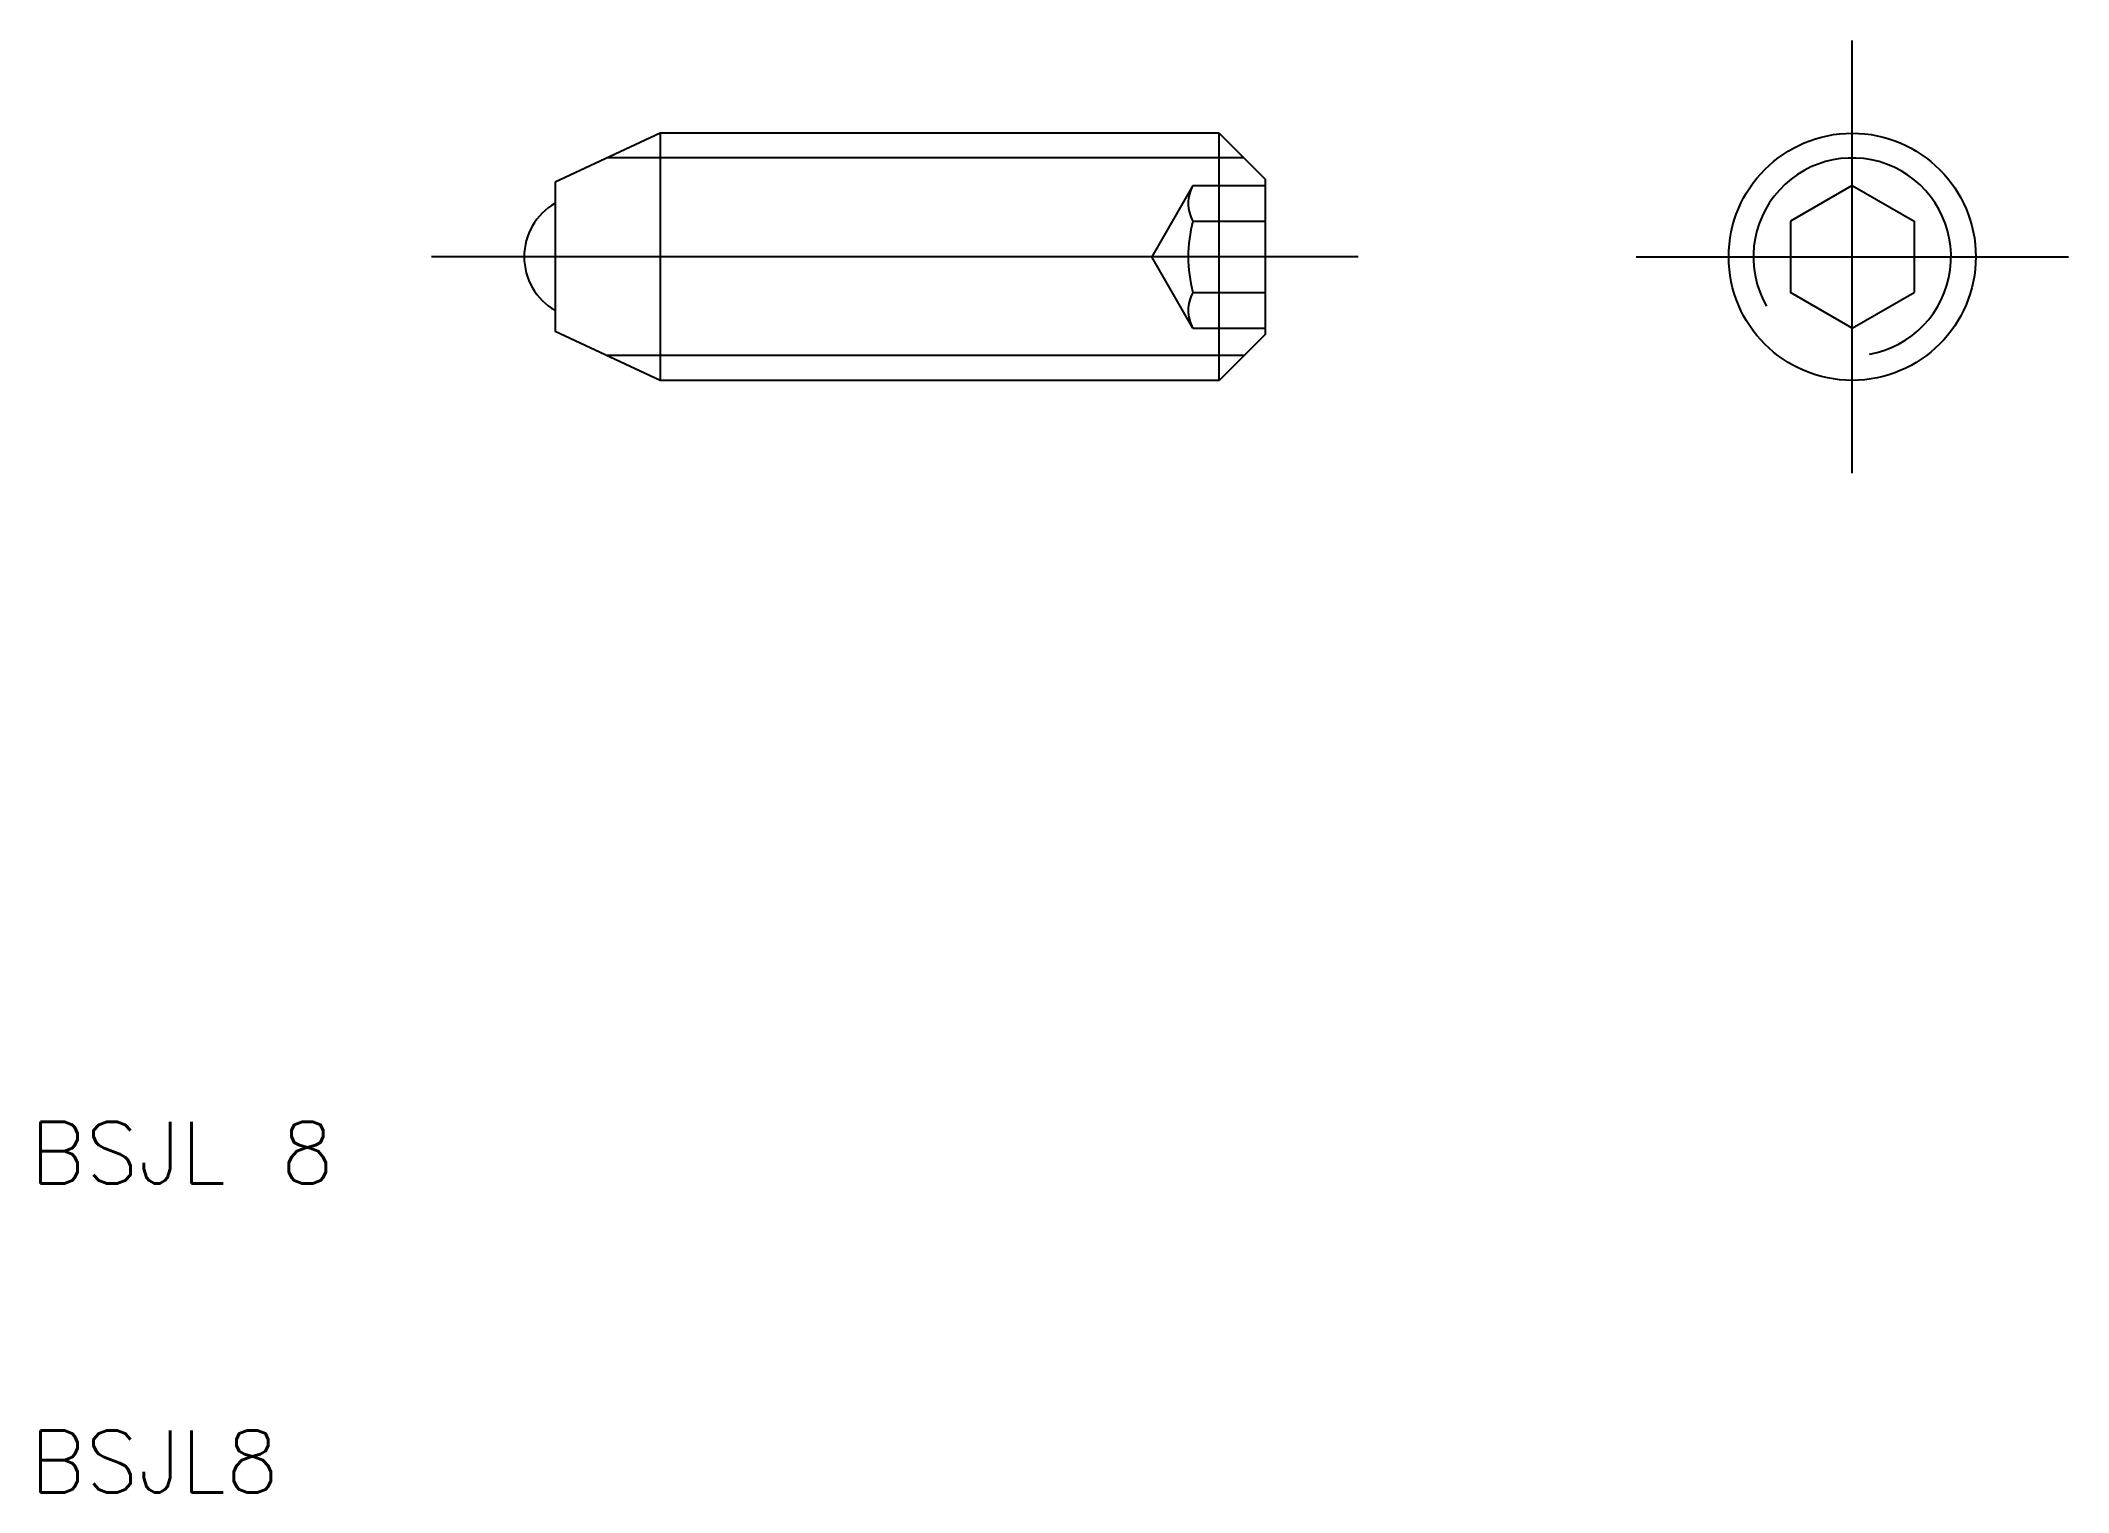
# Model space of a CAD drawing. Extents: x 10.3 to 76, y 10 to 57.
import ezdxf

# ---------------------------------------------------------------- set-up
doc = ezdxf.new("R2010")
doc.units = 0
doc.linetypes.add('CENTER', pattern=[50.8, 31.75, -6.35, 6.35, -6.35])
doc.linetypes.add('DASHED', pattern=[19.05, 12.7, -6.35])
doc.layers.get('0').update_dxf_attribs({"linetype": 'CONTINUOUS'})
doc.layers.add('CENTER', color=1, linetype='CENTER')
doc.styles.get("Standard").update_dxf_attribs({"font": 'txt.shx'})

msp = doc.modelspace()

# ---------------------------------------------------------------- linework, layer by layer
at = {"color": 7, "linetype": 'CONTINUOUS'}
for p, q in [((30.4, 54), (27, 52.415)), ((30.4, 46), (27, 47.585))]:
    msp.add_line(p, q, dxfattribs=at)
for p, q in [((48.5, 54), (30.4, 54)), ((30.4, 54), (30.4, 46)), ((48.5, 46), (48.5, 54)), ((48.5, 54), (50, 52.5)), ((27, 52.415), (27, 51.732)), ((50, 47.5), (50, 52.5)), ((69, 52.309), (67, 51.155)), ((69, 52.309), (71, 51.155)), ((27, 51.732), (27, 48.268)), ((67, 51.155), (67, 48.845)), ((71, 51.155), (71, 48.845)), ((69, 47.691), (67, 48.845)), ((69, 47.691), (71, 48.845)), ((27, 48.268), (27, 47.585)), ((50, 47.5), (48.5, 46)), ((48.5, 46), (30.4, 46))]:
    msp.add_line(p, q)
at = {"color": 3}
for p, q in [((49.3, 53.2), (28.684, 53.2)), ((49.3, 46.8), (28.684, 46.8))]:
    msp.add_line(p, q, dxfattribs=at)
at = {"color": 3, "linetype": 'DASHED'}
for p, q in [((47.655, 52.309), (46.321, 50)), ((47.655, 52.309), (50, 52.309)), ((47.655, 51.155), (50, 51.155)), ((47.655, 47.691), (46.321, 50)), ((47.655, 48.845), (50, 48.845)), ((47.655, 47.691), (50, 47.691))]:
    msp.add_line(p, q, dxfattribs=at)
msp.add_circle((69, 50), 4)
at = {"color": 3}
msp.add_arc((69, 50), 3.2, 280, 210, dxfattribs=at)
at = {"color": 3, "linetype": 'DASHED'}
for centre, radius, start, end in [((48.655, 51.732), 1.155, 150, 210), ((51.887, 50), 4.387, 164.73852, 195.26148), ((48.655, 48.268), 1.155, 150, 210)]:
    msp.add_arc(centre, radius, start, end, dxfattribs=at)
msp.add_arc((28, 50), 2, 120, 240)
at = {"layer": 'CENTER'}
for p, q in [((69, 43), (69, 57)), ((53, 50), (23, 50)), ((62, 50), (76, 50))]:
    msp.add_line(p, q, dxfattribs=at)

# ---------------------------------------------------------------- texts
for s, p in [('BSJL 8', (10, 20)), ('BSJL8', (10, 10))]:
    msp.add_text(s, height=2).set_placement(p)

doc.saveas('drawing.dxf')
